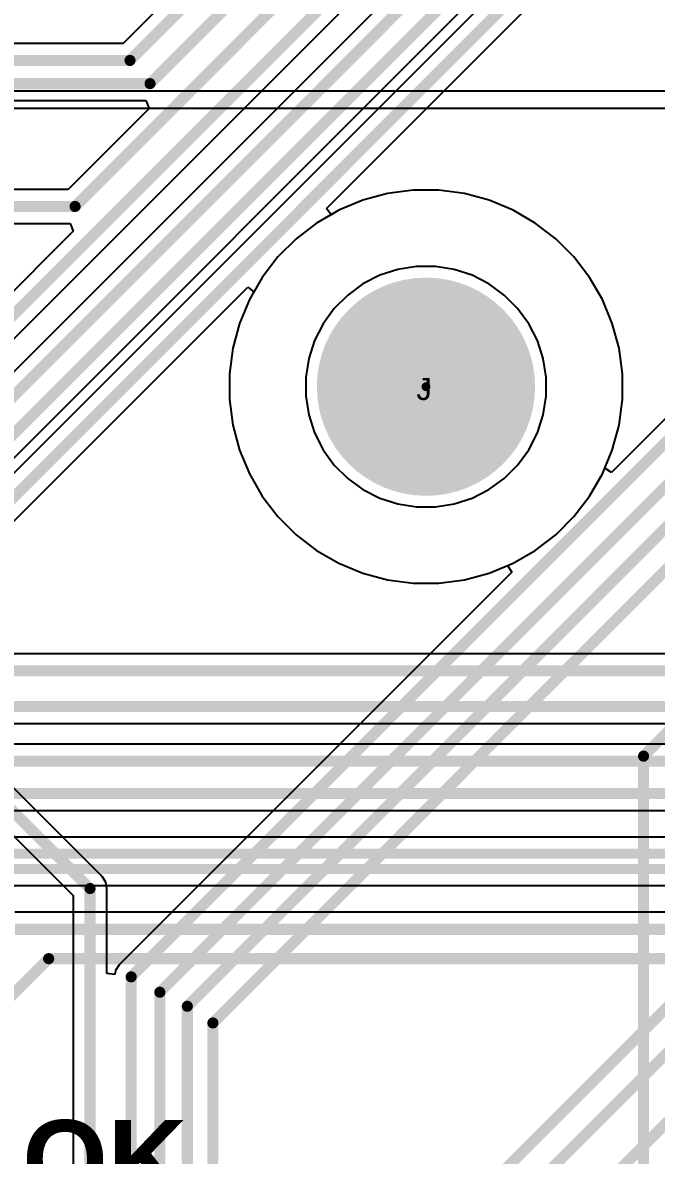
# Model space of a CAD drawing. Header units: inches. Extents: x -11 to 5379, y 0 to 5429.
# Drawn here: x 102.36 to 116.88, y 58.73 to 84.68 of the extents above; entities that cross this region are included whole.
import ezdxf

# ---------------------------------------------------------------- set-up
doc = ezdxf.new("R2010")
doc.units = ezdxf.units.IN
for name, color, linetype in [('Bottom Layer', 5, 'Continuous'), ('Bottom Solder', 6, 'Continuous'), ('Drill Drawing', 1, 'Continuous'), ('GND', 16, 'Continuous'), ('Pad Holes', 156, 'Continuous'), ('PWR', 76, 'Continuous'), ('Top Layer', 1, 'Continuous'), ('Top Overlay', 2, 'Continuous'), ('Top Solder', 216, 'Continuous')]:
    doc.layers.add(name, color=color, linetype=linetype)
doc.styles.add('Arial', font='', dxfattribs={"height": 0.2})
doc.styles.add('Arial_Bold', font='', dxfattribs={"height": 0.2})
doc.styles.get('Arial').set_extended_font_data('Arial')
doc.styles.get('Arial_Bold').set_extended_font_data('Arial', bold=True)

msp = doc.modelspace()

# ---------------------------------------------------------------- hatches: boundary and pattern name
at = {"layer": 'Bottom Solder'}
h = msp.add_hatch(color=6, dxfattribs=at)
edge = h.paths.add_edge_path()
edge.add_arc((111.598, 76.336), 0.102, 0, 360)
at = {"layer": 'Pad Holes'}
h = msp.add_hatch(color=7, dxfattribs=at)
edge = h.paths.add_edge_path()
edge.add_arc((111.598, 76.336), 2.5, 0, 360)
at = {"layer": 'Top Solder'}
h = msp.add_hatch(color=216, dxfattribs=at)
edge = h.paths.add_edge_path()
edge.add_arc((111.598, 76.336), 0.102, 0, 360)

# ---------------------------------------------------------------- linework, layer by layer
at = {"layer": 'Bottom Layer'}
for p, q in [((110.718, 80.759), (110.148, 80.606)), ((110.718, 80.759), (110.148, 80.606)), ((111.303, 80.836), (110.718, 80.759)), ((111.303, 80.836), (110.718, 80.759)), ((111.598, 80.836), (111.303, 80.836)), ((111.893, 80.836), (111.303, 80.836)), ((111.893, 80.836), (111.598, 80.836)), ((112.478, 80.759), (111.893, 80.836)), ((112.478, 80.759), (111.893, 80.836)), ((113.048, 80.606), (112.478, 80.759)), ((113.048, 80.606), (112.478, 80.759)), ((110.148, 80.606), (109.603, 80.381)), ((110.148, 80.606), (109.603, 80.381)), ((113.593, 80.381), (113.048, 80.606)), ((113.593, 80.381), (113.048, 80.606)), ((109.603, 80.381), (109.093, 80.086)), ((109.603, 80.381), (109.093, 80.086)), ((114.103, 80.086), (113.593, 80.381)), ((114.103, 80.086), (113.593, 80.381)), ((109.093, 80.086), (108.625, 79.727)), ((109.093, 80.086), (108.625, 79.727)), ((114.571, 79.727), (114.103, 80.086)), ((114.571, 79.727), (114.103, 80.086)), ((121.562, 80.084), (115.846, 74.368)), ((108.625, 79.727), (108.207, 79.309)), ((108.625, 79.727), (108.207, 79.309)), ((114.989, 79.309), (114.571, 79.727)), ((114.989, 79.309), (114.571, 79.727)), ((108.207, 79.309), (107.848, 78.841)), ((108.207, 79.309), (107.848, 78.841)), ((115.348, 78.841), (114.989, 79.309)), ((115.348, 78.841), (114.989, 79.309)), ((107.848, 78.841), (107.553, 78.331)), ((107.848, 78.841), (107.553, 78.331)), ((115.643, 78.331), (115.348, 78.841)), ((115.643, 78.331), (115.348, 78.841)), ((104.175, 65.115), (91.026, 78.264)), ((107.553, 78.331), (107.328, 77.786)), ((107.553, 78.331), (107.328, 77.786)), ((115.868, 77.786), (115.643, 78.331)), ((115.868, 77.786), (115.643, 78.331)), ((90.363, 77.828), (103.512, 64.679)), ((107.328, 77.786), (107.175, 77.216)), ((107.328, 77.786), (107.175, 77.216)), ((116.021, 77.216), (115.868, 77.786)), ((116.021, 77.216), (115.868, 77.786)), ((107.175, 77.216), (107.098, 76.631)), ((107.175, 77.216), (107.098, 76.631)), ((116.098, 76.631), (116.021, 77.216)), ((116.098, 76.631), (116.021, 77.216)), ((107.098, 76.631), (107.098, 76.336)), ((107.098, 76.631), (107.098, 76.041)), ((116.098, 76.336), (116.098, 76.631)), ((116.098, 76.041), (116.098, 76.631)), ((107.098, 76.336), (107.098, 76.336)), ((107.098, 76.336), (107.098, 76.041)), ((116.098, 76.041), (116.098, 76.336)), ((107.098, 76.041), (107.175, 75.456)), ((107.098, 76.041), (107.175, 75.456)), ((116.021, 75.456), (116.098, 76.041)), ((116.021, 75.456), (116.098, 76.041)), ((107.175, 75.456), (107.328, 74.886)), ((107.175, 75.456), (107.328, 74.886)), ((115.868, 74.886), (116.021, 75.456)), ((115.868, 74.886), (116.021, 75.456)), ((107.328, 74.886), (107.553, 74.341)), ((107.328, 74.886), (107.553, 74.341)), ((115.643, 74.341), (115.868, 74.886)), ((115.695, 74.469), (115.868, 74.886)), ((107.553, 74.341), (107.848, 73.831)), ((107.553, 74.341), (107.848, 73.831)), ((115.348, 73.831), (115.643, 74.341)), ((115.846, 74.368), (115.695, 74.469)), ((107.848, 73.831), (108.207, 73.363)), ((107.848, 73.831), (108.207, 73.363)), ((114.989, 73.363), (115.348, 73.831)), ((108.207, 73.363), (108.625, 72.945)), ((108.207, 73.363), (108.625, 72.945)), ((114.571, 72.945), (114.989, 73.363)), ((108.625, 72.945), (109.093, 72.586)), ((108.625, 72.945), (109.093, 72.586)), ((114.103, 72.586), (114.571, 72.945)), ((109.093, 72.586), (109.603, 72.291)), ((109.093, 72.586), (109.603, 72.291)), ((113.593, 72.291), (114.103, 72.586)), ((109.603, 72.291), (110.148, 72.066)), ((109.603, 72.291), (110.148, 72.066)), ((113.048, 72.066), (113.593, 72.291)), ((113.048, 72.066), (113.465, 72.239)), ((113.465, 72.239), (113.566, 72.088)), ((113.566, 72.088), (104.569, 63.091)), ((110.148, 72.066), (110.718, 71.913)), ((110.148, 72.066), (110.718, 71.913)), ((110.718, 71.913), (111.303, 71.836)), ((110.718, 71.913), (111.303, 71.836)), ((111.893, 71.836), (112.478, 71.913)), ((111.893, 71.836), (112.478, 71.913)), ((112.478, 71.913), (113.048, 72.066)), ((112.478, 71.913), (113.048, 72.066)), ((111.303, 71.836), (111.598, 71.836)), ((111.303, 71.836), (111.893, 71.836)), ((111.598, 71.836), (111.893, 71.836)), ((104.259, 64.989), (104.175, 65.115)), ((104.289, 64.84), (104.259, 64.989)), ((103.512, 64.679), (103.512, 35.2)), ((104.289, 62.892), (104.289, 64.84)), ((104.569, 63.091), (104.485, 62.965)), ((104.467, 62.874), (104.289, 62.892)), ((104.485, 62.965), (104.467, 62.874))]:
    msp.add_line(p, q, dxfattribs=at)
for points in [[(104.843, 62.816, 0.254, 0.254, 0), (121.837, 79.809, 0.254, 0.254, 0)], [(90.637, 78.103, 0.254, 0.254, 0), (103.9, 64.84, 0.254, 0.254, 0)], [(105.499, 62.464, 0.254, 0.254, 0), (119.974, 76.938, 0.254, 0.254, 0)], [(106.129, 62.142, 0.254, 0.254, 0), (120.23, 76.243, 0.254, 0.254, 0)], [(106.716, 61.76, 0.254, 0.254, 0), (120.605, 75.649, 0.254, 0.254, 0)], [(116.584, 67.873, 0.254, 0.254, 0), (122.956, 74.245, 0.254, 0.254, 0)], [(116.584, 27.213, 0.254, 0.254, 0), (116.584, 67.873, 0.254, 0.254, 0)], [(103.9, 35.039, 0.254, 0.254, 0), (103.9, 64.84, 0.254, 0.254, 0)], [(104.843, 22.436, 0.254, 0.254, 0), (104.843, 62.816, 0.254, 0.254, 0)], [(105.499, 25.037, 0.254, 0.254, 0), (105.499, 62.464, 0.254, 0.254, 0)], [(106.129, 26.392, 0.254, 0.254, 0), (106.129, 62.142, 0.254, 0.254, 0)], [(106.716, 26.622, 0.254, 0.254, 0), (106.716, 61.76, 0.254, 0.254, 0)]]:
    msp.add_lwpolyline(points, format="xyseb", dxfattribs=at)
for points in [[(116.52, 67.873, 0.127, 0.127, 1), (116.647, 67.873, 0.127, 0.127, 1)], [(116.52, 67.873, 0.127, 0.127, 1), (116.647, 67.873, 0.127, 0.127, 1)], [(103.837, 64.84, 0.127, 0.127, 1), (103.964, 64.84, 0.127, 0.127, 1)], [(103.837, 64.84, 0.127, 0.127, 1), (103.964, 64.84, 0.127, 0.127, 1)], [(104.78, 62.816, 0.127, 0.127, 1), (104.907, 62.816, 0.127, 0.127, 1)], [(104.78, 62.816, 0.127, 0.127, 1), (104.907, 62.816, 0.127, 0.127, 1)], [(105.436, 62.464, 0.127, 0.127, 1), (105.563, 62.464, 0.127, 0.127, 1)], [(105.436, 62.464, 0.127, 0.127, 1), (105.563, 62.464, 0.127, 0.127, 1)], [(106.066, 62.142, 0.127, 0.127, 1), (106.193, 62.142, 0.127, 0.127, 1)], [(106.066, 62.142, 0.127, 0.127, 1), (106.193, 62.142, 0.127, 0.127, 1)], [(106.652, 61.76, 0.127, 0.127, 1), (106.779, 61.76, 0.127, 0.127, 1)], [(106.652, 61.76, 0.127, 0.127, 1), (106.779, 61.76, 0.127, 0.127, 1)]]:
    msp.add_lwpolyline(points, format="xyseb", close=True, dxfattribs=at)
at = {"layer": 'GND'}
for p, q in [((110.541, 78.888), (110.155, 78.691)), ((110.953, 79.022), (110.541, 78.888)), ((111.381, 79.09), (110.953, 79.022)), ((111.815, 79.09), (111.381, 79.09)), ((112.243, 79.022), (111.815, 79.09)), ((112.655, 78.888), (112.243, 79.022)), ((113.041, 78.691), (112.655, 78.888)), ((110.155, 78.691), (109.804, 78.437)), ((113.392, 78.437), (113.041, 78.691)), ((109.804, 78.437), (109.497, 78.13)), ((113.699, 78.13), (113.392, 78.437)), ((109.497, 78.13), (109.243, 77.779)), ((113.953, 77.779), (113.699, 78.13)), ((109.243, 77.779), (109.046, 77.393)), ((114.15, 77.393), (113.953, 77.779)), ((109.046, 77.393), (108.912, 76.981)), ((114.284, 76.981), (114.15, 77.393)), ((108.912, 76.981), (108.844, 76.553)), ((114.352, 76.553), (114.284, 76.981)), ((108.844, 76.553), (108.844, 76.119)), ((114.352, 76.119), (114.352, 76.553)), ((108.844, 76.119), (108.912, 75.691)), ((114.284, 75.691), (114.352, 76.119)), ((108.912, 75.691), (109.046, 75.279)), ((114.15, 75.279), (114.284, 75.691)), ((109.046, 75.279), (109.243, 74.893)), ((113.953, 74.893), (114.15, 75.279)), ((109.243, 74.893), (109.497, 74.542)), ((113.699, 74.542), (113.953, 74.893)), ((109.497, 74.542), (109.804, 74.235)), ((113.392, 74.235), (113.699, 74.542)), ((109.804, 74.235), (110.155, 73.981)), ((113.041, 73.981), (113.392, 74.235)), ((110.155, 73.981), (110.541, 73.784)), ((112.655, 73.784), (113.041, 73.981)), ((110.541, 73.784), (110.953, 73.65)), ((112.243, 73.65), (112.655, 73.784)), ((110.953, 73.65), (111.381, 73.582)), ((111.381, 73.582), (111.815, 73.582)), ((111.815, 73.582), (112.243, 73.65))]:
    msp.add_line(p, q, dxfattribs=at)
at = {"layer": 'PWR'}
for p, q in [((188.132, 83.109), (96.804, 83.109)), ((96.947, 82.72), (186.514, 82.72)), ((110.541, 78.888), (110.155, 78.691)), ((110.953, 79.022), (110.541, 78.888)), ((111.381, 79.09), (110.953, 79.022)), ((111.815, 79.09), (111.381, 79.09)), ((112.243, 79.022), (111.815, 79.09)), ((112.655, 78.888), (112.243, 79.022)), ((113.041, 78.691), (112.655, 78.888)), ((110.155, 78.691), (109.804, 78.437)), ((113.392, 78.437), (113.041, 78.691)), ((109.804, 78.437), (109.497, 78.13)), ((113.699, 78.13), (113.392, 78.437)), ((109.497, 78.13), (109.243, 77.779)), ((113.953, 77.779), (113.699, 78.13)), ((109.243, 77.779), (109.046, 77.393)), ((114.15, 77.393), (113.953, 77.779)), ((109.046, 77.393), (108.912, 76.981)), ((114.284, 76.981), (114.15, 77.393)), ((108.912, 76.981), (108.844, 76.553)), ((114.352, 76.553), (114.284, 76.981)), ((108.844, 76.553), (108.844, 76.119)), ((114.352, 76.119), (114.352, 76.553)), ((108.844, 76.119), (108.912, 75.691)), ((114.284, 75.691), (114.352, 76.119)), ((108.912, 75.691), (109.046, 75.279)), ((114.15, 75.279), (114.284, 75.691)), ((109.046, 75.279), (109.243, 74.893)), ((113.953, 74.893), (114.15, 75.279)), ((109.243, 74.893), (109.497, 74.542)), ((113.699, 74.542), (113.953, 74.893)), ((109.497, 74.542), (109.804, 74.235)), ((113.392, 74.235), (113.699, 74.542)), ((109.804, 74.235), (110.155, 73.981)), ((113.041, 73.981), (113.392, 74.235)), ((110.155, 73.981), (110.541, 73.784)), ((112.655, 73.784), (113.041, 73.981)), ((110.541, 73.784), (110.953, 73.65)), ((112.243, 73.65), (112.655, 73.784)), ((110.953, 73.65), (111.381, 73.582)), ((111.381, 73.582), (111.815, 73.582)), ((111.815, 73.582), (112.243, 73.65))]:
    msp.add_line(p, q, dxfattribs=at)
at = {"layer": 'Top Layer'}
for p, q in [((110.869, 90.413), (104.656, 84.199)), ((113.262, 87.786), (99.394, 73.918)), ((101.097, 76.381), (112.68, 87.963)), ((99.967, 72.519), (114.001, 86.552)), ((113.927, 86.13), (99.486, 71.689)), ((109.315, 80.42), (114.363, 85.467)), ((104.656, 84.199), (97.096, 84.199)), ((97.096, 82.89), (105.181, 82.89)), ((105.181, 82.89), (105.255, 82.712)), ((105.255, 82.712), (103.396, 80.854)), ((103.396, 80.854), (87.694, 80.854)), ((110.718, 80.759), (110.148, 80.606)), ((110.718, 80.759), (110.148, 80.606)), ((111.303, 80.836), (110.718, 80.759)), ((111.303, 80.836), (110.718, 80.759)), ((111.598, 80.836), (111.303, 80.836)), ((111.893, 80.836), (111.303, 80.836)), ((111.893, 80.836), (111.598, 80.836)), ((112.478, 80.759), (111.893, 80.836)), ((112.478, 80.759), (111.893, 80.836)), ((113.048, 80.606), (112.478, 80.759)), ((113.048, 80.606), (112.478, 80.759)), ((110.148, 80.606), (109.603, 80.381)), ((110.148, 80.606), (109.603, 80.381)), ((113.593, 80.381), (113.048, 80.606)), ((113.593, 80.381), (113.048, 80.606)), ((109.603, 80.381), (109.093, 80.086)), ((109.425, 80.277), (109.315, 80.42)), ((109.603, 80.381), (109.425, 80.277)), ((114.103, 80.086), (113.593, 80.381)), ((114.103, 80.086), (113.593, 80.381)), ((87.762, 80.077), (103.443, 80.077)), ((103.443, 80.077), (103.516, 79.899)), ((109.093, 80.086), (108.625, 79.727)), ((114.571, 79.727), (114.103, 80.086)), ((114.571, 79.727), (114.103, 80.086)), ((103.516, 79.899), (100.661, 77.044)), ((108.625, 79.727), (108.207, 79.309)), ((114.989, 79.309), (114.571, 79.727)), ((114.989, 79.309), (114.571, 79.727)), ((108.207, 79.309), (107.848, 78.841)), ((115.348, 78.841), (114.989, 79.309)), ((115.348, 78.841), (114.989, 79.309)), ((107.848, 78.841), (107.553, 78.331)), ((115.643, 78.331), (115.348, 78.841)), ((115.643, 78.331), (115.348, 78.841)), ((99.921, 71.026), (107.514, 78.619)), ((107.514, 78.619), (107.657, 78.509)), ((107.657, 78.509), (107.553, 78.331)), ((107.553, 78.331), (107.328, 77.786)), ((107.553, 78.331), (107.328, 77.786)), ((115.868, 77.786), (115.643, 78.331)), ((115.868, 77.786), (115.643, 78.331)), ((107.328, 77.786), (107.175, 77.216)), ((107.328, 77.786), (107.175, 77.216)), ((116.021, 77.216), (115.868, 77.786)), ((116.021, 77.216), (115.868, 77.786)), ((107.175, 77.216), (107.098, 76.631)), ((107.175, 77.216), (107.098, 76.631)), ((116.098, 76.631), (116.021, 77.216)), ((116.098, 76.631), (116.021, 77.216)), ((107.098, 76.631), (107.098, 76.336)), ((107.098, 76.631), (107.098, 76.041)), ((116.098, 76.336), (116.098, 76.631)), ((116.098, 76.041), (116.098, 76.631)), ((107.098, 76.336), (107.098, 76.336)), ((107.098, 76.336), (107.098, 76.041)), ((116.098, 76.041), (116.098, 76.336)), ((107.098, 76.041), (107.175, 75.456)), ((107.098, 76.041), (107.175, 75.456)), ((116.021, 75.456), (116.098, 76.041)), ((116.021, 75.456), (116.098, 76.041)), ((107.175, 75.456), (107.328, 74.886)), ((107.175, 75.456), (107.328, 74.886)), ((115.868, 74.886), (116.021, 75.456)), ((115.868, 74.886), (116.021, 75.456)), ((107.328, 74.886), (107.553, 74.341)), ((107.328, 74.886), (107.553, 74.341)), ((115.643, 74.341), (115.868, 74.886)), ((115.643, 74.341), (115.868, 74.886)), ((107.553, 74.341), (107.848, 73.831)), ((107.553, 74.341), (107.848, 73.831)), ((115.348, 73.831), (115.643, 74.341)), ((115.348, 73.831), (115.643, 74.341)), ((107.848, 73.831), (108.207, 73.363)), ((107.848, 73.831), (108.207, 73.363)), ((114.989, 73.363), (115.348, 73.831)), ((114.989, 73.363), (115.348, 73.831)), ((108.207, 73.363), (108.625, 72.945)), ((108.207, 73.363), (108.625, 72.945)), ((114.571, 72.945), (114.989, 73.363)), ((114.571, 72.945), (114.989, 73.363)), ((108.625, 72.945), (109.093, 72.586)), ((108.625, 72.945), (109.093, 72.586)), ((114.103, 72.586), (114.571, 72.945)), ((114.103, 72.586), (114.571, 72.945)), ((109.093, 72.586), (109.603, 72.291)), ((109.093, 72.586), (109.603, 72.291)), ((113.593, 72.291), (114.103, 72.586)), ((113.593, 72.291), (114.103, 72.586)), ((109.603, 72.291), (110.148, 72.066)), ((109.603, 72.291), (110.148, 72.066)), ((113.048, 72.066), (113.593, 72.291)), ((113.048, 72.066), (113.593, 72.291)), ((110.148, 72.066), (110.718, 71.913)), ((110.148, 72.066), (110.718, 71.913)), ((110.718, 71.913), (111.303, 71.836)), ((110.718, 71.913), (111.303, 71.836)), ((111.893, 71.836), (112.478, 71.913)), ((111.893, 71.836), (112.478, 71.913)), ((112.478, 71.913), (113.048, 72.066)), ((112.478, 71.913), (113.048, 72.066)), ((111.303, 71.836), (111.598, 71.836)), ((111.303, 71.836), (111.893, 71.836)), ((111.598, 71.836), (111.893, 71.836)), ((122.033, 70.213), (61.019, 70.213)), ((60.655, 68.623), (121.169, 68.623)), ((122.628, 68.146), (97.5, 68.146)), ((97.888, 66.63), (122.008, 66.63)), ((122.081, 66.017), (98.311, 66.017)), ((98.613, 64.911), (122.081, 64.911)), ((122.008, 64.295), (102.178, 64.295))]:
    msp.add_line(p, q, dxfattribs=at)
for points in [[(104.817, 83.811, 0.254, 0.254, 0), (111.144, 90.138, 0.254, 0.254, 0)], [(105.275, 83.279, 0.254, 0.254, 0), (111.563, 89.567, 0.254, 0.254, 0)], [(103.557, 80.465, 0.254, 0.254, 0), (112.103, 89.011, 0.254, 0.254, 0)], [(100.822, 76.655, 0.254, 0.254, 0), (112.519, 88.352, 0.254, 0.254, 0)], [(99.555, 73.53, 0.254, 0.254, 0), (113.584, 87.559, 0.254, 0.254, 0)], [(99.692, 72.793, 0.254, 0.254, 0), (113.84, 86.941, 0.254, 0.254, 0)], [(99.647, 71.3, 0.254, 0.254, 0), (114.202, 85.856, 0.254, 0.254, 0)], [(96.935, 83.811, 0.254, 0.254, 0), (104.817, 83.811, 0.254, 0.254, 0)], [(96.935, 83.279, 0.254, 0.254, 0), (105.275, 83.279, 0.254, 0.254, 0)], [(86.665, 80.465, 0.254, 0.254, 0), (103.557, 80.465, 0.254, 0.254, 0)], [(60.858, 69.825, 0.254, 0.254, 0), (122.428, 69.825, 0.254, 0.254, 0)], [(60.655, 69.012, 0.254, 0.254, 0), (121.564, 69.012, 0.254, 0.254, 0)], [(97.5, 67.758, 0.254, 0.254, 0), (122.628, 67.758, 0.254, 0.254, 0)], [(97.727, 67.018, 0.254, 0.254, 0), (122.403, 67.018, 0.254, 0.254, 0)], [(98.311, 65.642, 0.229, 0.229, 0), (122.288, 65.642, 0.229, 0.229, 0)], [(98.458, 65.286, 0.229, 0.229, 0), (122.288, 65.286, 0.229, 0.229, 0)], [(102.178, 63.906, 0.254, 0.254, 0), (122.403, 63.906, 0.254, 0.254, 0)], [(101.946, 62.226, 0.254, 0.254, 0), (102.953, 63.233, 0.254, 0.254, 0)], [(102.953, 63.233, 0.254, 0.254, 0), (119.05, 63.233, 0.254, 0.254, 0)], [(97.011, 42.008, 0.254, 0.254, 0), (117.588, 62.586, 0.254, 0.254, 0)], [(97.455, 41.405, 0.254, 0.254, 0), (117.645, 61.595, 0.254, 0.254, 0)], [(98.074, 40.437, 0.254, 0.254, 0), (118.229, 60.592, 0.254, 0.254, 0)]]:
    msp.add_lwpolyline(points, format="xyseb", dxfattribs=at)
for points in [[(104.753, 83.811, 0.127, 0.127, 1), (104.88, 83.811, 0.127, 0.127, 1)], [(104.753, 83.811, 0.127, 0.127, 1), (104.88, 83.811, 0.127, 0.127, 1)], [(105.212, 83.279, 0.127, 0.127, 1), (105.339, 83.279, 0.127, 0.127, 1)], [(105.212, 83.279, 0.127, 0.127, 1), (105.339, 83.279, 0.127, 0.127, 1)], [(103.494, 80.465, 0.127, 0.127, 1), (103.621, 80.465, 0.127, 0.127, 1)], [(103.494, 80.465, 0.127, 0.127, 1), (103.621, 80.465, 0.127, 0.127, 1)], [(102.889, 63.233, 0.127, 0.127, 1), (103.016, 63.233, 0.127, 0.127, 1)], [(102.889, 63.233, 0.127, 0.127, 1), (103.016, 63.233, 0.127, 0.127, 1)]]:
    msp.add_lwpolyline(points, format="xyseb", close=True, dxfattribs=at)

# ---------------------------------------------------------------- texts
at = {"layer": 'Drill Drawing', "style": 'Arial'}
msp.add_text('J', height=0.508, dxfattribs=at).set_placement((111.378, 76.031))
at = {"layer": 'Top Overlay', "style": 'Arial_Bold'}
msp.add_text('VBUS OK', height=1.8, dxfattribs=at).set_placement((94.666, 57.734))

doc.saveas('drawing.dxf')
